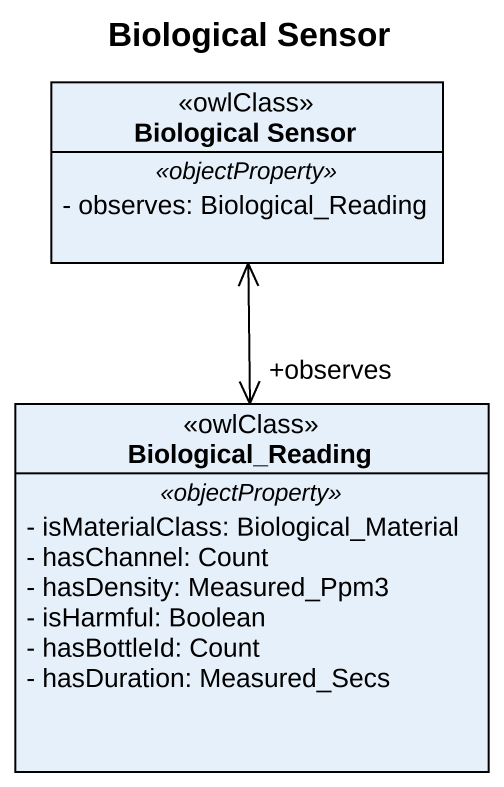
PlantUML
@startuml
title Biological Sensor
hide circle
hide empty members
skinparam classAttributeIconSize 0
class "Biological Sensor" as Biological_Sensor <<owlClass>> {
  .. <<objectProperty>> ..
  - observes: Biological_Reading
}
class Biological_Reading <<owlClass>> {
  .. <<objectProperty>> ..
  - isMaterialClass: Biological_Material
  - hasChannel: Count
  - hasDensity: Measured_Ppm3
  - isHarmful: Boolean
  - hasBottleId: Count
  - hasDuration: Measured_Secs
}
Biological_Sensor <--> "+observes" Biological_Reading
@enduml
